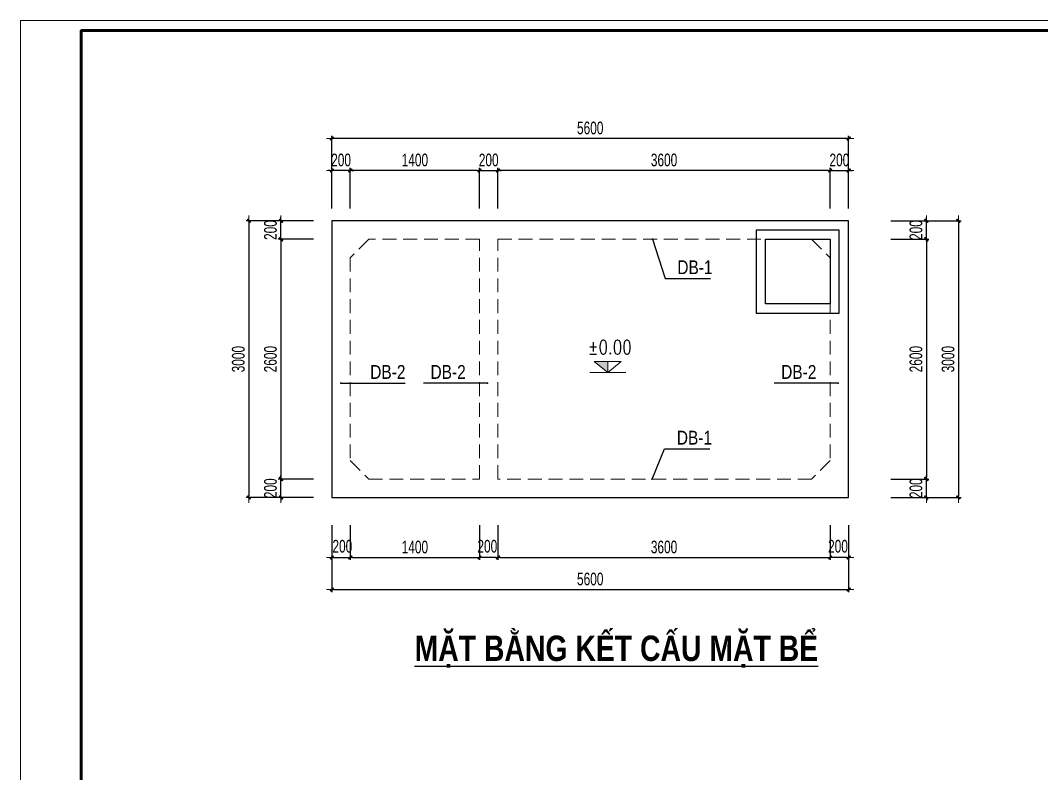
# Model space of a CAD drawing. Header units: millimetres. Extents: x 142758 to 365363, y -504867 to -415100.
# Drawn here: x 244241 to 255307, y -470649 to -462482 of the extents above; entities that cross this region are included whole.
import ezdxf
from ezdxf.enums import TextEntityAlignment as Align

# ---------------------------------------------------------------- set-up
doc = ezdxf.new("R2010")
doc.units = ezdxf.units.MM
doc.header["$LTSCALE"] = 20
doc.header["$MEASUREMENT"] = 0
doc.header["$PDMODE"] = 32
doc.linetypes.add('HIDDEN', pattern=[0.375, 0.25, -0.125])
doc.layers.get('Defpoints').update_dxf_attribs({"color": 1})
doc.layers.add('Khungten_LCDI', color=7, linetype='Continuous')
for name, color, linetype, lineweight in [('LC Dim', 8, 'Continuous', 18), ('LC MANH DUT', 35, 'HIDDEN', 5), ('LC Net thay', 7, 'Continuous', 25), ('LC Text1', 3, 'Continuous', 20), ('LC Text2', 7, 'Continuous', 25)]:
    doc.layers.add(name, color=color, linetype=linetype, lineweight=lineweight)
doc.styles.add('HOATBIF', font='hoatbif.shx', dxfattribs={"width": 0.7})
doc.styles.add('Khungten', font='VHAVAN.TTF', dxfattribs={"width": 0.9, "height": 5000})
doc.styles.add('LC 1', font='VHAVANB.TTF')
doc.styles.add('LC3', font='VHARIALB.TTF', dxfattribs={"width": 0.8})
doc.styles.add('T1', font='Vnsimli.shx', dxfattribs={"width": 0.8})
doc.styles.add('T2', font='VHARIAL.TTF', dxfattribs={"width": 0.8})
doc.styles.add('Title', font='VHBLACK.TTF', dxfattribs={"width": 0.8})
doc.dimstyles.new('MONG', dxfattribs={"dimscale": 50, "dimtxt": 2.5, "dimasz": 0.35, "dimexe": 0.5, "dimexo": 0, "dimgap": 0.8, "dimtad": 1, "dimdec": 0, "dimzin": 0, "dimdsep": 46, "dimtxsty": 'HOATBIF', "dimblk1": 'DOT', "dimblk2": 'DOT', "dimsah": 1, "dimcen": -1, "dimdle": 1, "dimclrd": 256, "dimclre": 256, "dimclrt": 4, "dimadec": 3, "dimazin": 2, "dimtfac": 0.333333, "dimtdec": 0, "dimtix": 1, "dimtmove": 2, "dimatfit": 3, "dimldrblk": 'DOT', "dimfxl": 1, "dimtvp": 0.833333, "dimtolj": 1, "dimtzin": 0, "dimarcsym": 0})

# ---------------------------------------------------------------- blocks, each defined once
blk = doc.blocks.new('DOT')
at = {"layer": 'LC Dim'}
blk.add_line((-3, 0), (3, 0), dxfattribs=at)
at = {"layer": 'LC Dim', "color": 4}
blk.add_line((-1, -1), (1, 1), dxfattribs=at)
blk.add_lwpolyline([(0.5, 1), (-1, -0.5), (-0.5, -1), (1, 0.5)], close=True, dxfattribs=at)
blk = doc.blocks.new('*D261')
at = {"layer": 'Defpoints', "color": 0, "ltscale": 2, "transparency": 16777216}
for p in [(247419, -464655), (246716, -467655), (247419, -467655)]:
    blk.add_point(p, dxfattribs=at)
at = {"layer": 'LC Dim', "lineweight": -2, "ltscale": 2, "transparency": 16777216}
for p, q in [((247419, -464655), (246689, -464655)), ((246716, -464674), (246716, -467636)), ((247419, -467655), (246689, -467655))]:
    blk.add_line(p, q, dxfattribs=at)
at = {"layer": 'LC Dim', "lineweight": -2, "ltscale": 2, "transparency": 16777216, "xscale": 19.25, "yscale": 19.25, "zscale": 19.25}
for p, rotation in [((246716, -464655), 90), ((246716, -467655), 270)]:
    blk.add_blockref('DOT', p, dxfattribs=dict(at, rotation=rotation))
at = {"layer": 'LC Dim', "color": 4, "ltscale": 2, "transparency": 16777216, "insert": (246603, -466155), "char_height": 137.5, "attachment_point": 5, "rotation": 90, "style": 'HOATBIF'}
blk.add_mtext('\\A1;3000', dxfattribs=at)
blk = doc.blocks.new('_Dot')
at = {"color": 0, "linetype": 'ByBlock', "lineweight": -2}
blk.add_line((-0.5, 0), (-1, 0), dxfattribs=at)
at = {"color": 0, "linetype": 'ByBlock', "const_width": 0.5}
blk.add_lwpolyline([(-0.25, 0, 1), (0.25, 0, 1)], format="xyb", close=True, dxfattribs=at)
blk = doc.blocks.new('*D262')
at = {"layer": 'Defpoints', "color": 0, "ltscale": 2, "transparency": 16777216}
for p in [(253672, -464855), (253672, -467455), (254059, -467455)]:
    blk.add_point(p, dxfattribs=at)
at = {"layer": 'LC Dim', "lineweight": -2, "ltscale": 2, "transparency": 16777216}
for p, q in [((253672, -464855), (254086, -464855)), ((254059, -464874), (254059, -467436)), ((253672, -467455), (254086, -467455))]:
    blk.add_line(p, q, dxfattribs=at)
at = {"layer": 'LC Dim', "lineweight": -2, "ltscale": 2, "transparency": 16777216, "xscale": 19.25, "yscale": 19.25, "zscale": 19.25}
for p, rotation in [((254059, -464855), 90), ((254059, -467455), 270)]:
    blk.add_blockref('DOT', p, dxfattribs=dict(at, rotation=rotation))
at = {"layer": 'LC Dim', "color": 4, "ltscale": 2, "transparency": 16777216, "insert": (253946, -466155), "char_height": 137.5, "attachment_point": 5, "rotation": 90, "style": 'HOATBIF'}
blk.add_mtext('\\A1;2600', dxfattribs=at)
blk = doc.blocks.new('*D263')
at = {"layer": 'Defpoints', "color": 0, "ltscale": 2, "transparency": 16777216}
for p in [(253672, -464655), (253672, -467655), (254406, -467655)]:
    blk.add_point(p, dxfattribs=at)
at = {"layer": 'LC Dim', "lineweight": -2, "ltscale": 2, "transparency": 16777216}
for p, q in [((253672, -464655), (254434, -464655)), ((254406, -464674), (254406, -467636)), ((253672, -467655), (254434, -467655))]:
    blk.add_line(p, q, dxfattribs=at)
at = {"layer": 'LC Dim', "lineweight": -2, "ltscale": 2, "transparency": 16777216, "xscale": 19.25, "yscale": 19.25, "zscale": 19.25}
for p, rotation in [((254406, -464655), 90), ((254406, -467655), 270)]:
    blk.add_blockref('DOT', p, dxfattribs=dict(at, rotation=rotation))
at = {"layer": 'LC Dim', "color": 4, "ltscale": 2, "transparency": 16777216, "insert": (254294, -466155), "char_height": 137.5, "attachment_point": 5, "rotation": 90, "style": 'HOATBIF'}
blk.add_mtext('\\A1;3000', dxfattribs=at)
blk = doc.blocks.new('*D264')
at = {"layer": 'Defpoints', "color": 0, "ltscale": 2, "transparency": 16777216}
for p in [(249416, -467956), (253016, -467956), (253016, -468306)]:
    blk.add_point(p, dxfattribs=at)
at = {"layer": 'LC Dim', "lineweight": -2, "ltscale": 2, "transparency": 16777216}
for p, q in [((249416, -467956), (249416, -468333)), ((253016, -467956), (253016, -468333)), ((249435, -468306), (252996, -468306))]:
    blk.add_line(p, q, dxfattribs=at)
at = {"layer": 'LC Dim', "lineweight": -2, "ltscale": 2, "transparency": 16777216, "xscale": 19.25, "yscale": 19.25, "zscale": 19.25, "rotation": 180}
blk.add_blockref('DOT', (249416, -468306), dxfattribs=at)
at = {"layer": 'LC Dim', "lineweight": -2, "ltscale": 2, "transparency": 16777216, "xscale": 19.25, "yscale": 19.25, "zscale": 19.25}
blk.add_blockref('DOT', (253016, -468306), dxfattribs=at)
at = {"layer": 'LC Dim', "color": 4, "ltscale": 2, "transparency": 16777216, "insert": (251216, -468193), "char_height": 137.5, "attachment_point": 5, "style": 'HOATBIF'}
blk.add_mtext('\\A1;3600', dxfattribs=at)
blk = doc.blocks.new('*D265')
at = {"layer": 'Defpoints', "color": 0, "ltscale": 2, "transparency": 16777216}
for p in [(247816, -464109), (247816, -464521), (249216, -464521)]:
    blk.add_point(p, dxfattribs=at)
at = {"layer": 'LC Dim', "lineweight": -2, "ltscale": 2, "transparency": 16777216}
for p, q in [((247816, -464521), (247816, -464082)), ((249216, -464521), (249216, -464082)), ((249196, -464109), (247835, -464109))]:
    blk.add_line(p, q, dxfattribs=at)
at = {"layer": 'LC Dim', "lineweight": -2, "ltscale": 2, "transparency": 16777216, "xscale": 19.25, "yscale": 19.25, "zscale": 19.25, "rotation": 180}
blk.add_blockref('DOT', (247816, -464109), dxfattribs=at)
at = {"layer": 'LC Dim', "lineweight": -2, "ltscale": 2, "transparency": 16777216, "xscale": 19.25, "yscale": 19.25, "zscale": 19.25}
blk.add_blockref('DOT', (249216, -464109), dxfattribs=at)
at = {"layer": 'LC Dim', "color": 4, "ltscale": 2, "transparency": 16777216, "insert": (248516, -463996), "char_height": 137.5, "attachment_point": 5, "style": 'HOATBIF'}
blk.add_mtext('\\A1;1400', dxfattribs=at)
blk = doc.blocks.new('*D266')
at = {"layer": 'Defpoints', "color": 0, "ltscale": 2, "transparency": 16777216}
for p in [(249416, -464109), (249416, -464521), (253016, -464521)]:
    blk.add_point(p, dxfattribs=at)
at = {"layer": 'LC Dim', "lineweight": -2, "ltscale": 2, "transparency": 16777216}
for p, q in [((249416, -464521), (249416, -464082)), ((253016, -464521), (253016, -464082)), ((252996, -464109), (249435, -464109))]:
    blk.add_line(p, q, dxfattribs=at)
at = {"layer": 'LC Dim', "lineweight": -2, "ltscale": 2, "transparency": 16777216, "xscale": 19.25, "yscale": 19.25, "zscale": 19.25, "rotation": 180}
blk.add_blockref('DOT', (249416, -464109), dxfattribs=at)
at = {"layer": 'LC Dim', "lineweight": -2, "ltscale": 2, "transparency": 16777216, "xscale": 19.25, "yscale": 19.25, "zscale": 19.25}
blk.add_blockref('DOT', (253016, -464109), dxfattribs=at)
at = {"layer": 'LC Dim', "color": 4, "ltscale": 2, "transparency": 16777216, "insert": (251216, -463996), "char_height": 137.5, "attachment_point": 5, "style": 'HOATBIF'}
blk.add_mtext('\\A1;3600', dxfattribs=at)
blk = doc.blocks.new('*D267')
at = {"layer": 'Defpoints', "color": 0, "ltscale": 2, "transparency": 16777216}
for p in [(249416, -464109), (249216, -464521), (249416, -464521)]:
    blk.add_point(p, dxfattribs=at)
at = {"layer": 'LC Dim', "lineweight": -2, "ltscale": 2, "transparency": 16777216}
for p, q in [((249216, -464521), (249216, -464082)), ((249416, -464521), (249416, -464082)), ((249196, -464109), (249177, -464109)), ((249216, -464109), (249416, -464109)), ((249435, -464109), (249454, -464109))]:
    blk.add_line(p, q, dxfattribs=at)
at = {"layer": 'LC Dim', "lineweight": -2, "ltscale": 2, "transparency": 16777216, "xscale": 19.25, "yscale": 19.25, "zscale": 19.25}
blk.add_blockref('DOT', (249216, -464109), dxfattribs=at)
at = {"layer": 'LC Dim', "lineweight": -2, "ltscale": 2, "transparency": 16777216, "xscale": 19.25, "yscale": 19.25, "zscale": 19.25, "rotation": 180}
blk.add_blockref('DOT', (249416, -464109), dxfattribs=at)
at = {"layer": 'LC Dim', "color": 4, "ltscale": 2, "transparency": 16777216, "insert": (249316, -463996), "char_height": 137.5, "attachment_point": 5, "style": 'HOATBIF'}
blk.add_mtext('\\A1;200', dxfattribs=at)
blk = doc.blocks.new('*D268')
at = {"layer": 'Defpoints', "color": 0, "ltscale": 2, "transparency": 16777216}
for p in [(247419, -464855), (247064, -467455), (247419, -467455)]:
    blk.add_point(p, dxfattribs=at)
at = {"layer": 'LC Dim', "lineweight": -2, "ltscale": 2, "transparency": 16777216}
for p, q in [((247419, -464855), (247036, -464855)), ((247064, -464874), (247064, -467436)), ((247419, -467455), (247036, -467455))]:
    blk.add_line(p, q, dxfattribs=at)
at = {"layer": 'LC Dim', "lineweight": -2, "ltscale": 2, "transparency": 16777216, "xscale": 19.25, "yscale": 19.25, "zscale": 19.25}
for p, rotation in [((247064, -464855), 90), ((247064, -467455), 270)]:
    blk.add_blockref('DOT', p, dxfattribs=dict(at, rotation=rotation))
at = {"layer": 'LC Dim', "color": 4, "ltscale": 2, "transparency": 16777216, "insert": (246951, -466155), "char_height": 137.5, "attachment_point": 5, "rotation": 90, "style": 'HOATBIF'}
blk.add_mtext('\\A1;2600', dxfattribs=at)
blk = doc.blocks.new('*D269')
at = {"layer": 'Defpoints', "color": 0, "ltscale": 2, "transparency": 16777216}
for p in [(247616, -467956), (247816, -467956), (247816, -468306)]:
    blk.add_point(p, dxfattribs=at)
at = {"layer": 'LC Dim', "lineweight": -2, "ltscale": 2, "transparency": 16777216}
for p, q in [((247616, -467956), (247616, -468333)), ((247816, -467956), (247816, -468333)), ((247635, -468306), (247796, -468306))]:
    blk.add_line(p, q, dxfattribs=at)
at = {"layer": 'LC Dim', "lineweight": -2, "ltscale": 2, "transparency": 16777216, "xscale": 19.25, "yscale": 19.25, "zscale": 19.25, "rotation": 180}
blk.add_blockref('DOT', (247616, -468306), dxfattribs=at)
at = {"layer": 'LC Dim', "lineweight": -2, "ltscale": 2, "transparency": 16777216, "xscale": 19.25, "yscale": 19.25, "zscale": 19.25}
blk.add_blockref('DOT', (247816, -468306), dxfattribs=at)
at = {"layer": 'LC Dim', "color": 4, "ltscale": 2, "transparency": 16777216, "insert": (247730, -468185), "char_height": 137.5, "attachment_point": 5, "style": 'HOATBIF'}
blk.add_mtext('\\A1;200', dxfattribs=at)
blk = doc.blocks.new('TIEUDE1')
at = {"layer": 'LC Text2', "color": 7, "style": 'LC 1'}
blk.add_attdef('TIªU§Ò', text='', height=5, dxfattribs=at).set_placement((0, 0), align=Align.BOTTOM_CENTER)
blk.add_attdef('TL', text='', height=3, dxfattribs=at).set_placement((0, -2), align=Align.TOP_CENTER)
blk = doc.blocks.new('*D270')
at = {"layer": 'Defpoints', "color": 0, "ltscale": 2, "transparency": 16777216}
for p in [(247616, -463762), (247616, -464521), (253216, -464521)]:
    blk.add_point(p, dxfattribs=at)
at = {"layer": 'LC Dim', "lineweight": -2, "ltscale": 2, "transparency": 16777216}
for p, q in [((247616, -464521), (247616, -463734)), ((253196, -463762), (247635, -463762)), ((253216, -464521), (253216, -463734))]:
    blk.add_line(p, q, dxfattribs=at)
at = {"layer": 'LC Dim', "lineweight": -2, "ltscale": 2, "transparency": 16777216, "xscale": 19.25, "yscale": 19.25, "zscale": 19.25, "rotation": 180}
blk.add_blockref('DOT', (247616, -463762), dxfattribs=at)
at = {"layer": 'LC Dim', "lineweight": -2, "ltscale": 2, "transparency": 16777216, "xscale": 19.25, "yscale": 19.25, "zscale": 19.25}
blk.add_blockref('DOT', (253216, -463762), dxfattribs=at)
at = {"layer": 'LC Dim', "color": 4, "ltscale": 2, "transparency": 16777216, "insert": (250416, -463649), "char_height": 137.5, "attachment_point": 5, "style": 'HOATBIF'}
blk.add_mtext('\\A1;5600', dxfattribs=at)
blk = doc.blocks.new('*D247')
at = {"layer": 'Defpoints', "color": 0, "ltscale": 2, "transparency": 16777216}
for p in [(253016, -467956), (253216, -467956), (253016, -468306)]:
    blk.add_point(p, dxfattribs=at)
at = {"layer": 'LC Dim', "lineweight": -2, "ltscale": 2, "transparency": 16777216}
for p, q in [((253016, -467956), (253016, -468333)), ((253216, -467956), (253216, -468333)), ((253196, -468306), (253035, -468306))]:
    blk.add_line(p, q, dxfattribs=at)
at = {"layer": 'LC Dim', "lineweight": -2, "ltscale": 2, "transparency": 16777216, "xscale": 19.25, "yscale": 19.25, "zscale": 19.25, "rotation": 180}
blk.add_blockref('DOT', (253016, -468306), dxfattribs=at)
at = {"layer": 'LC Dim', "lineweight": -2, "ltscale": 2, "transparency": 16777216, "xscale": 19.25, "yscale": 19.25, "zscale": 19.25}
blk.add_blockref('DOT', (253216, -468306), dxfattribs=at)
at = {"layer": 'LC Dim', "color": 4, "ltscale": 2, "transparency": 16777216, "insert": (253101, -468185), "char_height": 137.5, "attachment_point": 5, "style": 'HOATBIF'}
blk.add_mtext('\\A1;200', dxfattribs=at)
blk = doc.blocks.new('*D248')
at = {"layer": 'Defpoints', "color": 0, "ltscale": 2, "transparency": 16777216}
for p in [(247616, -467956), (253216, -467956), (253216, -468653)]:
    blk.add_point(p, dxfattribs=at)
at = {"layer": 'LC Dim', "lineweight": -2, "ltscale": 2, "transparency": 16777216}
for p, q in [((247616, -467956), (247616, -468681)), ((253216, -467956), (253216, -468681)), ((247635, -468653), (253196, -468653))]:
    blk.add_line(p, q, dxfattribs=at)
at = {"layer": 'LC Dim', "lineweight": -2, "ltscale": 2, "transparency": 16777216, "xscale": 19.25, "yscale": 19.25, "zscale": 19.25, "rotation": 180}
blk.add_blockref('DOT', (247616, -468653), dxfattribs=at)
at = {"layer": 'LC Dim', "lineweight": -2, "ltscale": 2, "transparency": 16777216, "xscale": 19.25, "yscale": 19.25, "zscale": 19.25}
blk.add_blockref('DOT', (253216, -468653), dxfattribs=at)
at = {"layer": 'LC Dim', "color": 4, "ltscale": 2, "transparency": 16777216, "insert": (250416, -468540), "char_height": 137.5, "attachment_point": 5, "style": 'HOATBIF'}
blk.add_mtext('\\A1;5600', dxfattribs=at)
blk = doc.blocks.new('*D249')
at = {"layer": 'Defpoints', "color": 0, "ltscale": 2, "transparency": 16777216}
for p in [(247816, -467956), (249216, -467956), (249216, -468306)]:
    blk.add_point(p, dxfattribs=at)
at = {"layer": 'LC Dim', "lineweight": -2, "ltscale": 2, "transparency": 16777216}
for p, q in [((247816, -467956), (247816, -468333)), ((249216, -467956), (249216, -468333)), ((247835, -468306), (249196, -468306))]:
    blk.add_line(p, q, dxfattribs=at)
at = {"layer": 'LC Dim', "lineweight": -2, "ltscale": 2, "transparency": 16777216, "xscale": 19.25, "yscale": 19.25, "zscale": 19.25, "rotation": 180}
blk.add_blockref('DOT', (247816, -468306), dxfattribs=at)
at = {"layer": 'LC Dim', "lineweight": -2, "ltscale": 2, "transparency": 16777216, "xscale": 19.25, "yscale": 19.25, "zscale": 19.25}
blk.add_blockref('DOT', (249216, -468306), dxfattribs=at)
at = {"layer": 'LC Dim', "color": 4, "ltscale": 2, "transparency": 16777216, "insert": (248516, -468193), "char_height": 137.5, "attachment_point": 5, "style": 'HOATBIF'}
blk.add_mtext('\\A1;1400', dxfattribs=at)
blk = doc.blocks.new('*D250')
at = {"layer": 'Defpoints', "color": 0, "ltscale": 2, "transparency": 16777216}
for p in [(249216, -467956), (249416, -467956), (249216, -468306)]:
    blk.add_point(p, dxfattribs=at)
at = {"layer": 'LC Dim', "lineweight": -2, "ltscale": 2, "transparency": 16777216}
for p, q in [((249216, -467956), (249216, -468333)), ((249416, -467956), (249416, -468333)), ((249396, -468306), (249235, -468306))]:
    blk.add_line(p, q, dxfattribs=at)
at = {"layer": 'LC Dim', "lineweight": -2, "ltscale": 2, "transparency": 16777216, "xscale": 19.25, "yscale": 19.25, "zscale": 19.25, "rotation": 180}
blk.add_blockref('DOT', (249216, -468306), dxfattribs=at)
at = {"layer": 'LC Dim', "lineweight": -2, "ltscale": 2, "transparency": 16777216, "xscale": 19.25, "yscale": 19.25, "zscale": 19.25}
blk.add_blockref('DOT', (249416, -468306), dxfattribs=at)
at = {"layer": 'LC Dim', "color": 4, "ltscale": 2, "transparency": 16777216, "insert": (249301, -468185), "char_height": 137.5, "attachment_point": 5, "style": 'HOATBIF'}
blk.add_mtext('\\A1;200', dxfattribs=at)
blk = doc.blocks.new('lcdi fix')
at = {"layer": 'Defpoints', "lineweight": 0}
blk.add_lwpolyline([(-1200, -14850), (-1200, 14850), (40800, 14850), (40800, -14850)], close=True, dxfattribs=at)
at = {"layer": 'Khungten_LCDI', "color": 5, "lineweight": 60}
blk.add_lwpolyline([(0, -14650), (0, 14650), (40600, 14650), (40600, -14650)], close=True, dxfattribs=at)
at = {"color": 7, "style": 'Khungten', "width": 0.8}
for tag, p in [('REVISION', (39499, -10746)), ('NGAYHT', (39546, -11609))]:
    blk.add_attdef(tag, text='', height=200, dxfattribs=at).set_placement(p, align=Align.CENTER)
at = {"layer": 'LC Text1', "style": 'Title', "width": 1.485915}
for tag, p, p2 in [('TENBANVE1', (36913, -8886), (40339, -8886)), ('TENBANVE2', (36913, -9562), (40339, -9562))]:
    blk.add_attdef(tag, text='', height=250, dxfattribs=at).set_placement(p, p2, align=Align.FIT)
at = {"layer": 'LC Text1', "style": 'Title', "width": 0.7}
blk.add_attdef('SOBANVE', text='', height=250, dxfattribs=at).set_placement((39562, -13896), align=Align.CENTER)
blk = doc.blocks.new('Caodo1')
at = {"layer": 'LC Text1'}
blk.add_hatch(color=256, dxfattribs=at).paths.add_polyline_path([(0, 200), (0, 0), (243, 200)])
for p, q in [((0, 0), (0, 200)), ((324, 0), (-324, 0))]:
    blk.add_line(p, q, dxfattribs=at)
blk.add_lwpolyline([(-243, 200), (243, 200), (0, 0), (0, 0)], close=True, dxfattribs=at)
at = {"layer": 'LC Text1', "style": 'T1', "width": 0.8}
blk.add_attdef('%%P0,00', text='', height=250, dxfattribs=at).set_placement((-39, 460), align=Align.MIDDLE_CENTER)
blk = doc.blocks.new('*D332')
at = {"layer": 'Defpoints', "color": 0, "ltscale": 2, "transparency": 16777216}
for p in [(247064, -467455), (247419, -467455), (247419, -467655)]:
    blk.add_point(p, dxfattribs=at)
at = {"layer": 'LC Dim', "lineweight": -2, "ltscale": 2, "transparency": 16777216}
for p, q in [((247064, -467436), (247064, -467417)), ((247419, -467455), (247036, -467455)), ((247064, -467655), (247064, -467455)), ((247419, -467655), (247036, -467655)), ((247064, -467674), (247064, -467694))]:
    blk.add_line(p, q, dxfattribs=at)
at = {"layer": 'LC Dim', "lineweight": -2, "ltscale": 2, "transparency": 16777216, "xscale": 19.25, "yscale": 19.25, "zscale": 19.25}
for p, rotation in [((247064, -467455), 270), ((247064, -467655), 90)]:
    blk.add_blockref('DOT', p, dxfattribs=dict(at, rotation=rotation))
at = {"layer": 'LC Dim', "color": 4, "ltscale": 2, "transparency": 16777216, "insert": (246951, -467555), "char_height": 137.5, "attachment_point": 5, "rotation": 90, "style": 'HOATBIF'}
blk.add_mtext('\\A1;200', dxfattribs=at)
blk = doc.blocks.new('*D333')
at = {"layer": 'Defpoints', "color": 0, "ltscale": 2, "transparency": 16777216}
for p in [(247064, -464655), (247419, -464655), (247419, -464855)]:
    blk.add_point(p, dxfattribs=at)
at = {"layer": 'LC Dim', "lineweight": -2, "ltscale": 2, "transparency": 16777216}
for p, q in [((247064, -464636), (247064, -464617)), ((247419, -464655), (247036, -464655)), ((247064, -464855), (247064, -464655)), ((247419, -464855), (247036, -464855)), ((247064, -464874), (247064, -464893))]:
    blk.add_line(p, q, dxfattribs=at)
at = {"layer": 'LC Dim', "lineweight": -2, "ltscale": 2, "transparency": 16777216, "xscale": 19.25, "yscale": 19.25, "zscale": 19.25}
for p, rotation in [((247064, -464655), 270), ((247064, -464855), 90)]:
    blk.add_blockref('DOT', p, dxfattribs=dict(at, rotation=rotation))
at = {"layer": 'LC Dim', "color": 4, "ltscale": 2, "transparency": 16777216, "insert": (246951, -464755), "char_height": 137.5, "attachment_point": 5, "rotation": 90, "style": 'HOATBIF'}
blk.add_mtext('\\A1;200', dxfattribs=at)
blk = doc.blocks.new('*D334')
at = {"layer": 'Defpoints', "color": 0, "ltscale": 2, "transparency": 16777216}
for p in [(247616, -464109), (247616, -464521), (247816, -464521)]:
    blk.add_point(p, dxfattribs=at)
at = {"layer": 'LC Dim', "lineweight": -2, "ltscale": 2, "transparency": 16777216}
for p, q in [((247616, -464521), (247616, -464082)), ((247816, -464521), (247816, -464082)), ((247596, -464109), (247577, -464109)), ((247816, -464109), (247616, -464109)), ((247835, -464109), (247854, -464109))]:
    blk.add_line(p, q, dxfattribs=at)
at = {"layer": 'LC Dim', "lineweight": -2, "ltscale": 2, "transparency": 16777216, "xscale": 19.25, "yscale": 19.25, "zscale": 19.25}
blk.add_blockref('DOT', (247616, -464109), dxfattribs=at)
at = {"layer": 'LC Dim', "lineweight": -2, "ltscale": 2, "transparency": 16777216, "xscale": 19.25, "yscale": 19.25, "zscale": 19.25, "rotation": 180}
blk.add_blockref('DOT', (247816, -464109), dxfattribs=at)
at = {"layer": 'LC Dim', "color": 4, "ltscale": 2, "transparency": 16777216, "insert": (247716, -463996), "char_height": 137.5, "attachment_point": 5, "style": 'HOATBIF'}
blk.add_mtext('\\A1;200', dxfattribs=at)
blk = doc.blocks.new('*D335')
at = {"layer": 'Defpoints', "color": 0, "ltscale": 2, "transparency": 16777216}
for p in [(253216, -464109), (253016, -464521), (253216, -464521)]:
    blk.add_point(p, dxfattribs=at)
at = {"layer": 'LC Dim', "lineweight": -2, "ltscale": 2, "transparency": 16777216}
for p, q in [((253016, -464521), (253016, -464082)), ((253216, -464521), (253216, -464082)), ((252996, -464109), (252977, -464109)), ((253016, -464109), (253216, -464109)), ((253235, -464109), (253254, -464109))]:
    blk.add_line(p, q, dxfattribs=at)
at = {"layer": 'LC Dim', "lineweight": -2, "ltscale": 2, "transparency": 16777216, "xscale": 19.25, "yscale": 19.25, "zscale": 19.25}
blk.add_blockref('DOT', (253016, -464109), dxfattribs=at)
at = {"layer": 'LC Dim', "lineweight": -2, "ltscale": 2, "transparency": 16777216, "xscale": 19.25, "yscale": 19.25, "zscale": 19.25, "rotation": 180}
blk.add_blockref('DOT', (253216, -464109), dxfattribs=at)
at = {"layer": 'LC Dim', "color": 4, "ltscale": 2, "transparency": 16777216, "insert": (253116, -463996), "char_height": 137.5, "attachment_point": 5, "style": 'HOATBIF'}
blk.add_mtext('\\A1;200', dxfattribs=at)
blk = doc.blocks.new('*D336')
at = {"layer": 'Defpoints', "color": 0, "ltscale": 2, "transparency": 16777216}
for p in [(253672, -464655), (254059, -464655), (253672, -464855)]:
    blk.add_point(p, dxfattribs=at)
at = {"layer": 'LC Dim', "lineweight": -2, "ltscale": 2, "transparency": 16777216}
for p, q in [((254059, -464636), (254059, -464617)), ((253672, -464655), (254086, -464655)), ((254059, -464855), (254059, -464655)), ((253672, -464855), (254086, -464855)), ((254059, -464874), (254059, -464894))]:
    blk.add_line(p, q, dxfattribs=at)
at = {"layer": 'LC Dim', "lineweight": -2, "ltscale": 2, "transparency": 16777216, "xscale": 19.25, "yscale": 19.25, "zscale": 19.25}
for p, rotation in [((254059, -464655), 270), ((254059, -464855), 90)]:
    blk.add_blockref('DOT', p, dxfattribs=dict(at, rotation=rotation))
at = {"layer": 'LC Dim', "color": 4, "ltscale": 2, "transparency": 16777216, "insert": (253946, -464755), "char_height": 137.5, "attachment_point": 5, "rotation": 90, "style": 'HOATBIF'}
blk.add_mtext('\\A1;200', dxfattribs=at)
blk = doc.blocks.new('*D337')
at = {"layer": 'Defpoints', "color": 0, "ltscale": 2, "transparency": 16777216}
for p in [(253672, -467455), (254059, -467455), (253672, -467655)]:
    blk.add_point(p, dxfattribs=at)
at = {"layer": 'LC Dim', "lineweight": -2, "ltscale": 2, "transparency": 16777216}
for p, q in [((254059, -467436), (254059, -467417)), ((253672, -467455), (254086, -467455)), ((254059, -467655), (254059, -467455)), ((253672, -467655), (254086, -467655)), ((254059, -467674), (254059, -467694))]:
    blk.add_line(p, q, dxfattribs=at)
at = {"layer": 'LC Dim', "lineweight": -2, "ltscale": 2, "transparency": 16777216, "xscale": 19.25, "yscale": 19.25, "zscale": 19.25}
for p, rotation in [((254059, -467455), 270), ((254059, -467655), 90)]:
    blk.add_blockref('DOT', p, dxfattribs=dict(at, rotation=rotation))
at = {"layer": 'LC Dim', "color": 4, "ltscale": 2, "transparency": 16777216, "insert": (253946, -467555), "char_height": 137.5, "attachment_point": 5, "rotation": 90, "style": 'HOATBIF'}
blk.add_mtext('\\A1;200', dxfattribs=at)

msp = doc.modelspace()

# ---------------------------------------------------------------- linework, layer by layer
at = {"layer": 'LC MANH DUT', "ltscale": 30}
for p, q in [((249415.5, -464855), (252815.5, -464855)), ((249415.5, -467455), (249415.5, -464855)), ((252815.5, -464855), (253015.5, -465055)), ((253015.5, -465055), (253015.5, -467255)), ((253015.5, -467255), (252815.5, -467455)), ((252815.5, -467455), (249415.5, -467455))]:
    msp.add_line(p, q, dxfattribs=at)
msp.add_lwpolyline([(248015.5, -464855), (247815.5, -465055), (247815.5, -467255), (248015.5, -467455), (249215.5, -467455), (249215.5, -464855)], close=True, dxfattribs=at)
at = {"layer": 'LC Net thay'}
msp.add_lwpolyline([(253215.5, -467655), (253215.5, -464655), (247615.5, -464655), (247615.5, -467655), (249215.5, -467655), (249215.5, -467655)], close=True, dxfattribs=at)
at = {"layer": 'LC Net thay', "linetype": 'Continuous', "ltscale": 10}
for points in [[(253115.5, -465655), (253115.5, -464755), (252215.5, -464755), (252215.5, -465655)], [(252315.5, -465555), (252315.5, -464855), (253015.5, -464855), (253015.5, -465555)]]:
    msp.add_lwpolyline(points, close=True, dxfattribs=at)

# ---------------------------------------------------------------- block references
at = {"layer": 'LC Net thay', "xscale": 0.55, "yscale": 0.55, "zscale": 0.55}
msp.add_blockref('lcdi fix', (244901.3, -470649.3), dxfattribs=at)
at = {"layer": 'LC Text1'}
ref = msp.add_blockref('Caodo1', (250606, -466301.5), dxfattribs=dict(at, xscale=-0.6, yscale=0.6, zscale=0.6))
ref.add_attrib('%%P0,00', '%%P0.00', dxfattribs={"layer": 'LC Text2', "color": 4, "height": 150, "style": 'T1', "width": 0.8}).set_placement((250629.4, -466025.8), align=Align.MIDDLE_CENTER)
at = {"layer": 'LC Text2'}
ref = msp.add_blockref('TIEUDE1', (250705.8, -469510.7), dxfattribs=dict(at, xscale=-55.88, yscale=55.88, zscale=55.88))
ref.add_attrib('TIªU§Ò', '%%UmÆt b»ng kÕt cÊu mÆt BÓ', dxfattribs={"color": 7, "height": 275.176, "style": 'LC3', "width": 0.8}).set_placement((250699.4, -469510.7), align=Align.BOTTOM_CENTER)

# ---------------------------------------------------------------- texts
at = {"layer": 'LC Text2', "style": 'T2', "width": 0.8}
for s, p in [('DB-1', (251359.6, -465233.5)), ('DB-2', (248032, -466368.9)), ('DB-2', (248685.2, -466368.9)), ('DB-2', (252485.2, -466368.9)), ('DB-1', (251354.6, -467081.5))]:
    msp.add_text(s, height=150, dxfattribs=at).set_placement(p)

# ---------------------------------------------------------------- dimensions: what is measured, and where the dimension line sits
at = {"layer": 'LC Dim', "ltscale": 2}
for base, p1, p2, picture, middle in [((247615.5, -463761.6), (253215.5, -464521.2), (247615.5, -464521.2), '*D270', (250415.5, -463648.9)), ((247615.5, -464109.1), (247815.5, -464521.2), (247615.5, -464521.2), '*D334', (247715.5, -463996.4)), ((247815.5, -464109.1), (249215.5, -464521.2), (247815.5, -464521.2), '*D265', (248515.5, -463996.4)), ((249415.5, -464109.1), (249215.5, -464521.2), (249415.5, -464521.2), '*D267', (249315.5, -463996.4)), ((249415.5, -464109.1), (253015.5, -464521.2), (249415.5, -464521.2), '*D266', (251215.5, -463996.4)), ((253215.5, -464109.1), (253015.5, -464521.2), (253215.5, -464521.2), '*D335', (253115.5, -463996.4))]:
    dim = msp.add_linear_dim(base=base, p1=p1, p2=p2, dimstyle='MONG', override={"dimscale": 55}, dxfattribs=at)
    dim.commit()
    dim.dimension.update_dxf_attribs({"geometry": picture, "text_midpoint": middle})
for base, p1, p2, angle, picture, middle in [((246716.1, -467655), (247419.2, -464655), (247419.2, -467655), 90, '*D261', (246603.4, -466155)), ((247063.6, -464655), (247419.2, -464855), (247419.2, -464655), 90, '*D333', (246950.9, -464755)), ((254406.5, -467655), (253671.5, -464655), (253671.5, -467655), 90, '*D263', (254293.7, -466155)), ((254059, -464655), (253671.5, -464855), (253671.5, -464655), 90, '*D336', (253946.2, -464755)), ((247063.6, -467455), (247419.2, -464855), (247419.2, -467455), 90, '*D268', (246950.9, -466155)), ((254059, -467455), (253671.5, -464855), (253671.5, -467455), 90, '*D262', (253946.2, -466155)), ((247063.6, -467455), (247419.2, -467655), (247419.2, -467455), 90, '*D332', (246950.9, -467555)), ((254059, -467455), (253671.5, -467655), (253671.5, -467455), 90, '*D337', (253946.2, -467555)), ((253215.5, -468653.2), (247615.5, -467956.3), (253215.5, -467956.3), 180, '*D248', (250415.5, -468540.5)), ((249215.5, -468305.7), (247815.5, -467956.3), (249215.5, -467956.3), 180, '*D249', (248515.5, -468193)), ((253015.5, -468305.7), (249415.5, -467956.3), (253015.5, -467956.3), 180, '*D264', (251215.5, -468193))]:
    dim = msp.add_linear_dim(base=base, p1=p1, p2=p2, angle=angle, dimstyle='MONG', override={"dimscale": 55}, dxfattribs=at)
    dim.commit()
    dim.dimension.update_dxf_attribs({"geometry": picture, "text_midpoint": middle})
dim = msp.add_linear_dim(base=(247815.5, -468305.7), p1=(247615.5, -467956.3), p2=(247815.5, -467956.3), angle=180, dimstyle='MONG', override={"dimscale": 55}, dxfattribs=at)
dim.commit()
dim.dimension.update_dxf_attribs({"geometry": '*D269', "text_midpoint": (247730.4, -468185), "dimtype": 160})
for base, p1, p2, picture, middle in [((249215.5, -468305.7), (249415.5, -467956.3), (249215.5, -467956.3), '*D250', (249300.6, -468185)), ((253015.5, -468305.7), (253215.5, -467956.3), (253015.5, -467956.3), '*D247', (253100.6, -468185))]:
    dim = msp.add_linear_dim(base=base, p1=p1, p2=p2, dimstyle='MONG', override={"dimscale": 55}, dxfattribs=at)
    dim.commit()
    dim.dimension.update_dxf_attribs({"geometry": picture, "text_midpoint": middle, "dimtype": 160})

# ---------------------------------------------------------------- leaders
for points in [[(251090.6, -464855), (251227.6, -465279.9), (251718.3, -465279.9)], [(247714.9, -466415.3), (248409.2, -466415.3)], [(249303.1, -466415.3), (248608.8, -466415.3)], [(253103.1, -466415.3), (252408.8, -466415.3)], [(251085.6, -467455), (251222.6, -467127.9), (251713.3, -467127.9)]]:
    msp.add_leader(points, dimstyle='MONG', override={"dimscale": 55.6}, dxfattribs=at)

doc.saveas('drawing.dxf')
